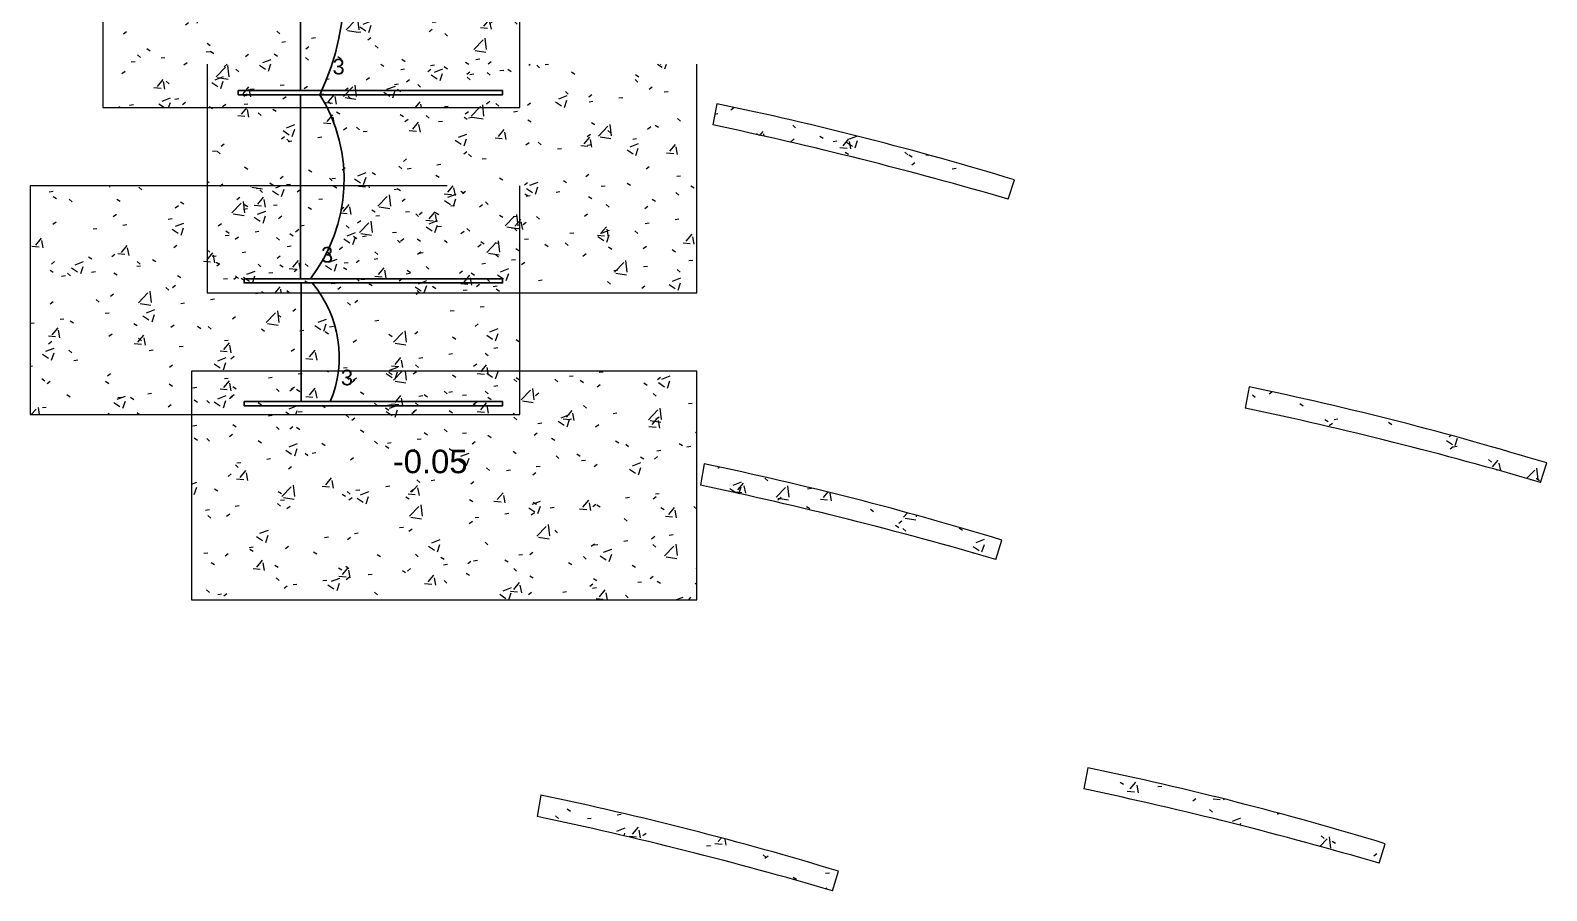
# Model space of a CAD drawing. Header units: inches. Extents: x 131 to 82119, y 71 to 16923.
# Drawn here: x 179.03 to 188.7, y 110.58 to 116.07 of the extents above; entities that cross this region are included whole.
import ezdxf
from ezdxf.enums import TextEntityAlignment as Align

# ---------------------------------------------------------------- set-up
doc = ezdxf.new("R2010")
doc.units = ezdxf.units.IN
doc.header["$MEASUREMENT"] = 0
doc.linetypes.add('HIDDEN', pattern=[9.525, 6.35, -3.175])
for name, color, linetype, lineweight in [('A-FLOR-____-OTLN', 192, 'Continuous', 18), ('A-FLOR-____-PATT', 8, 'Continuous', 18), ('DUCTO-PARED O TECHO', 7, 'Continuous', 25), ('G-____-____-DIMS', 111, 'Continuous', 9)]:
    doc.layers.add(name, color=color, linetype=linetype, lineweight=lineweight)
doc.layers.add('LAMPARAS', color=20, linetype='Continuous')
doc.layers.add('Retorno', color=5, linetype='HIDDEN')
doc.styles.add('Arial_1', font='arial.ttf', dxfattribs={"height": 0.15})
doc.styles.get("Standard").update_dxf_attribs({"font": 'arial.ttf'})
pattern_1 = [(50, (197.7489, 144.03864), (0.546432, -0.0473076), [0.057, -0.629]), (355, (197.7489, 144.03864), (-0.105429, 0.5733706), [0.046, -0.503]), (100.451, (197.7939, 144.03464), (0.440955, 0.525708), [0.049, -0.534]), (46.184, (197.7489, 144.19164), (0.813123, -0.126061), [0.086, -0.943]), (96.636, (197.8169, 144.18064), (0.711995, 0.742252), [0.073, -0.801]), (351.184, (197.7489, 144.19164), (0.71223, 0.742616), [0.069, -0.754]), (21, (197.8249, 144.15364), (0.454985, -0.3062917), [0.057, -0.629]), (326, (197.8249, 144.15364), (0.185766, 0.552594), [0.046, -0.503]), (71.451, (197.8629, 144.12764), (0.640536, 0.2460156), [0.049, -0.534]), (37.5, (197.7489, 144.03864), (0.009206, 0.2541166), [0.025, -0.472, 0.025, -0.485, -0.505]), (37.5, (197.7489, 144.03864), (0.009206, 0.2541166), [-1.007, 0.025, -0.48]), (7.5, (197.7489, 144.03864), (0.2004608, 0.3007382), [0.025, -0.266, 0.025, -0.46, -0.192]), (7.5, (197.7489, 144.03864), (0.2004608, 0.3007382), [-0.776, 0.025, -0.167]), (327.5, (197.5789, 144.03864), (0.4064829, -0.0170776), [0.025, -0.165, 0.025, -0.569, -0.789]), (327.5, (197.5789, 144.03864), (0.4064829, -0.0170776), [-0.785, 0.025, -0.764]), (317.5, (197.5029, 144.03864), (0.4439987, 0.076008), [0.025, -0.223, 0.025, -0.37, -0.56]), (317.5, (197.5029, 144.03864), (0.4439987, 0.076008), [-0.642, 0.025, -0.535])]

msp = doc.modelspace()

# ---------------------------------------------------------------- hatches: boundary and pattern name
at = {"layer": 'A-FLOR-____-PATT'}
h = msp.add_hatch(dxfattribs=at)
h.set_pattern_fill('FP_31', color=256, style=0, pattern_type=2)
h.set_pattern_definition(pattern_1)
h.paths.add_polyline_path([(182.1542, 115.5792), (182.1542, 117.0402), (179.4951, 117.0402), (179.4951, 115.5792), (181.4237, 115.5792)], flags=0)
h = msp.add_hatch(dxfattribs=at)
h.set_pattern_fill('FP_31', color=256, style=0, pattern_type=2)
h.set_pattern_definition([(50, (197.6315, 144.4812), (0.546432, -0.0473076), [0.057, -0.629]), (355, (197.6315, 144.4812), (-0.105429, 0.573371), [0.046, -0.503]), (100.451, (197.6765, 144.4772), (0.440955, 0.525708), [0.049, -0.534]), (46.184, (197.6315, 144.6342), (0.813123, -0.126061), [0.086, -0.943]), (96.636, (197.6995, 144.6232), (0.711995, 0.742252), [0.073, -0.801]), (351.184, (197.6315, 144.6342), (0.71223, 0.742616), [0.069, -0.754]), (21, (197.7075, 144.5962), (0.454985, -0.3062917), [0.057, -0.629]), (326, (197.7075, 144.5962), (0.185766, 0.552594), [0.046, -0.503]), (71.451, (197.7455, 144.5702), (0.640536, 0.2460156), [0.049, -0.534]), (37.5, (197.6315, 144.4812), (0.009206, 0.2541166), [0.025, -0.472, 0.025, -0.485, -0.505]), (37.5, (197.6315, 144.4812), (0.009206, 0.2541166), [-1.007, 0.025, -0.48]), (7.5, (197.6315, 144.4812), (0.2004608, 0.3007382), [0.025, -0.266, 0.025, -0.46, -0.192]), (7.5, (197.6315, 144.4812), (0.2004608, 0.3007382), [-0.776, 0.025, -0.167]), (327.5, (197.4615, 144.4812), (0.4064829, -0.0170776), [0.025, -0.165, 0.025, -0.569, -0.789]), (327.5, (197.4615, 144.4812), (0.4064829, -0.0170776), [-0.785, 0.025, -0.764]), (317.5, (197.3855, 144.4812), (0.4439987, 0.076008), [0.025, -0.223, 0.025, -0.37, -0.56]), (317.5, (197.3855, 144.4812), (0.4439987, 0.076008), [-0.642, 0.025, -0.535])])
h.paths.add_polyline_path([(183.2821, 114.3965), (183.2821, 115.8563), (180.1599, 115.8563), (180.1599, 114.3965)])
h = msp.add_hatch(dxfattribs=at)
h.set_pattern_fill('FP_31', color=256, style=0, pattern_type=2)
h.set_pattern_definition(pattern_1)
h.paths.add_polyline_path([(185.2685, 114.994), (185.3071, 115.118), (184.8369, 115.2555), (184.3637, 115.3823), (183.8878, 115.4982), (183.4093, 115.6033), (183.3845, 115.4682), (183.8588, 115.3632), (184.331, 115.2491), (184.8009, 115.126)], flags=0)
h = msp.add_hatch(dxfattribs=at)
h.set_pattern_fill('FP_31', color=256, style=0, pattern_type=2)
h.set_pattern_definition([(50, (197.7489, 144.65044), (0.546432, -0.0473076), [0.057, -0.629]), (355, (197.7489, 144.65044), (-0.105429, 0.5733706), [0.046, -0.503]), (100.451, (197.7939, 144.64644), (0.440955, 0.525708), [0.049, -0.534]), (46.184, (197.7489, 144.80344), (0.813123, -0.126061), [0.086, -0.943]), (96.636, (197.8169, 144.79244), (0.711995, 0.742252), [0.073, -0.801]), (351.184, (197.7489, 144.80344), (0.71223, 0.742616), [0.069, -0.754]), (21, (197.8249, 144.76544), (0.454985, -0.3062917), [0.057, -0.629]), (326, (197.8249, 144.76544), (0.185766, 0.552594), [0.046, -0.503]), (71.451, (197.8629, 144.73944), (0.640536, 0.2460156), [0.049, -0.534]), (37.5, (197.7489, 144.65044), (0.009206, 0.2541166), [0.025, -0.472, 0.025, -0.485, -0.505]), (37.5, (197.7489, 144.65044), (0.009206, 0.2541166), [-1.007, 0.025, -0.48]), (7.5, (197.7489, 144.65044), (0.2004608, 0.3007382), [0.025, -0.266, 0.025, -0.46, -0.192]), (7.5, (197.7489, 144.65044), (0.2004608, 0.3007382), [-0.776, 0.025, -0.167]), (327.5, (197.5789, 144.65044), (0.4064829, -0.0170776), [0.025, -0.165, 0.025, -0.569, -0.789]), (327.5, (197.5789, 144.65044), (0.4064829, -0.0170776), [-0.785, 0.025, -0.764]), (317.5, (197.5029, 144.65044), (0.4439987, 0.076008), [0.025, -0.223, 0.025, -0.37, -0.56]), (317.5, (197.5029, 144.65044), (0.4439987, 0.076008), [-0.642, 0.025, -0.535])])
h.paths.add_polyline_path([(182.1542, 113.6193), (182.1542, 115.0792), (179.032, 115.0792), (179.032, 113.6193)])
h = msp.add_hatch(dxfattribs=at)
h.set_pattern_fill('FP_31', color=256, style=0, pattern_type=2)
h.set_pattern_definition([(50, (197.7489, 144.40787), (0.546432, -0.0473076), [0.057, -0.629]), (355, (197.7489, 144.40787), (-0.105429, 0.5733706), [0.046, -0.503]), (100.451, (197.7939, 144.40387), (0.440955, 0.525708), [0.049, -0.534]), (46.184, (197.7489, 144.56087), (0.813123, -0.126061), [0.086, -0.943]), (96.636, (197.8169, 144.5499), (0.711995, 0.742252), [0.073, -0.801]), (351.184, (197.7489, 144.5609), (0.71223, 0.742616), [0.069, -0.754]), (21, (197.8249, 144.52287), (0.454985, -0.3062917), [0.057, -0.629]), (326, (197.8249, 144.52287), (0.185766, 0.552594), [0.046, -0.503]), (71.451, (197.8629, 144.49687), (0.640536, 0.2460156), [0.049, -0.534]), (37.5, (197.7489, 144.40787), (0.009206, 0.2541166), [0.025, -0.472, 0.025, -0.485, -0.505]), (37.5, (197.7489, 144.40787), (0.009206, 0.2541166), [-1.007, 0.025, -0.48]), (7.5, (197.7489, 144.40787), (0.2004608, 0.3007382), [0.025, -0.266, 0.025, -0.46, -0.192]), (7.5, (197.7489, 144.40787), (0.2004608, 0.3007382), [-0.776, 0.025, -0.167]), (327.5, (197.5789, 144.40787), (0.4064829, -0.0170776), [0.025, -0.165, 0.025, -0.569, -0.789]), (327.5, (197.5789, 144.40787), (0.4064829, -0.0170776), [-0.785, 0.025, -0.764]), (317.5, (197.5029, 144.40787), (0.4439987, 0.076008), [0.025, -0.223, 0.025, -0.37, -0.56]), (317.5, (197.5029, 144.40787), (0.4439987, 0.076008), [-0.642, 0.025, -0.535])])
h.paths.add_polyline_path([(183.2821, 112.4366), (183.2821, 113.8965), (180.0607, 113.8965), (180.0607, 112.4366)])
h = msp.add_hatch(dxfattribs=at)
h.set_pattern_fill('FP_31', color=256, style=0, pattern_type=2)
h.set_pattern_definition(pattern_1)
h.paths.add_polyline_path([(188.663, 113.1869), (188.7016, 113.3109), (188.2315, 113.4484), (187.7583, 113.5752), (187.2824, 113.6911), (186.8039, 113.7962), (186.779, 113.6611), (187.2533, 113.5561), (187.7256, 113.442), (188.1955, 113.319)], flags=0)
h = msp.add_hatch(dxfattribs=at)
h.set_pattern_fill('FP_31', color=256, style=0, pattern_type=2)
h.set_pattern_definition(pattern_1)
h.paths.add_polyline_path([(185.1886, 112.6954), (185.2272, 112.8194), (184.757, 112.9569), (184.2838, 113.0837), (183.8079, 113.1996), (183.3294, 113.3047), (183.3046, 113.1696), (183.7789, 113.0646), (184.2511, 112.9505), (184.721, 112.8275)], flags=0)
h = msp.add_hatch(dxfattribs=at)
h.set_pattern_fill('FP_31', color=256, style=0, pattern_type=2)
h.set_pattern_definition(pattern_1)
h.paths.add_polyline_path([(187.6339, 110.7568), (187.6725, 110.8808), (187.2023, 111.0183), (186.7291, 111.1451), (186.2532, 111.261), (185.7748, 111.3661), (185.7499, 111.231), (186.2242, 111.126), (186.6964, 111.0119), (187.1664, 110.8888)], flags=0)
h = msp.add_hatch(dxfattribs=at)
h.set_pattern_fill('FP_31', color=256, style=0, pattern_type=2)
h.set_pattern_definition(pattern_1)
h.paths.add_polyline_path([(184.1471, 110.5813), (184.1857, 110.7053), (183.7155, 110.8428), (183.2423, 110.9695), (182.7664, 111.0855), (182.288, 111.1906), (182.2631, 111.0555), (182.7374, 110.9504), (183.2096, 110.8364), (183.6796, 110.7133)], flags=0)

# ---------------------------------------------------------------- linework, layer by layer
at = {"layer": 'A-FLOR-____-OTLN'}
for p, q in [((179.4951, 116.3103), (179.4951, 115.5792)), ((182.1542, 115.5792), (182.1542, 116.3097)), ((180.1599, 115.8563), (180.1599, 114.3965)), ((183.2821, 114.3965), (183.2821, 115.8563)), ((179.4951, 115.5792), (182.1542, 115.5792)), ((183.4093, 115.6033), (183.3845, 115.4682)), ((181.6912, 115.0792), (179.032, 115.0792)), ((179.032, 115.0792), (179.032, 113.6193)), ((182.1542, 113.6193), (182.1542, 115.0792)), ((185.2685, 114.994), (185.3071, 115.118)), ((180.1599, 114.3965), (182.8191, 114.3965)), ((180.1599, 114.3965), (183.2821, 114.3965)), ((183.2821, 113.8965), (180.0607, 113.8965)), ((180.0607, 113.8965), (180.0607, 112.4366)), ((183.2821, 112.4366), (183.2821, 113.8965)), ((186.8039, 113.7962), (186.779, 113.6611)), ((179.032, 113.6193), (182.1542, 113.6193)), ((183.3294, 113.3047), (183.3046, 113.1696)), ((188.663, 113.1869), (188.7016, 113.3109)), ((185.1886, 112.6954), (185.2272, 112.8194)), ((180.0607, 112.4366), (183.2821, 112.4366)), ((185.7748, 111.3661), (185.7499, 111.231)), ((182.288, 111.1906), (182.2631, 111.0555)), ((187.6339, 110.7568), (187.6725, 110.8808)), ((184.1471, 110.5813), (184.1857, 110.7053))]:
    msp.add_line(p, q, dxfattribs=at)
for centre, radius, start, end in [((179.0273, 94.5152), 21.5386, 73.04883, 78.26127), ((178.1272, 90.5981), 25.4197, 73.68395, 78.06393), ((182.4219, 92.7081), 21.5386, 73.04883, 78.26127), ((181.5217, 88.791), 25.4197, 73.68395, 78.06393), ((178.9474, 92.2166), 21.5386, 73.04883, 78.26127), ((178.0473, 88.2995), 25.4197, 73.68395, 78.06393), ((181.3928, 90.278), 21.5386, 73.04883, 78.26127), ((180.4926, 86.3609), 25.4197, 73.68395, 78.06393), ((177.9059, 90.1025), 21.5386, 73.04883, 78.26127), ((177.0058, 86.1854), 25.4197, 73.68395, 78.06393)]:
    msp.add_arc(centre, radius, start, end, dxfattribs=at)
at = {"layer": 'DUCTO-PARED O TECHO'}
for points in [[(180.7554, 117.0889), (180.7554, 115.6872)], [(180.7554, 115.6612), (180.7554, 114.4863)], [(180.7584, 114.4603), (180.7584, 113.7027)]]:
    msp.add_lwpolyline(points, dxfattribs=at)
at = {"layer": 'LAMPARAS'}
for points in [[(180.358, 115.6872), (182.0433, 115.6872), (182.0433, 115.6612), (180.358, 115.6612)], [(180.3951, 114.4863), (182.0433, 114.4863), (182.0433, 114.4603), (180.3951, 114.4603)], [(180.3951, 113.7027), (182.0433, 113.7027), (182.0433, 113.6767), (180.3951, 113.6767)]]:
    msp.add_lwpolyline(points, close=True, dxfattribs=at)
at = {"layer": 'Retorno'}
for centre, radius, start, end in [((179.4407, 116.3409), 1.5909, 334.70757, 29.11583), ((179.9994, 115.1181), 1.0338, 322.32565, 31.69218), ((180.266, 113.9871), 0.7358, 337.25628, 40.01988)]:
    msp.add_arc(centre, radius, start, end, dxfattribs=at)

# ---------------------------------------------------------------- texts
for p in [(180.9979, 115.7908), (180.9245, 114.5899), (181.0514, 113.8063)]:
    msp.add_text('3', height=0.1).set_placement(p, align=Align.CENTER)
at = {"layer": 'G-____-____-DIMS', "insert": (181.3429, 113.3957), "char_height": 0.15, "width": 0.571117, "attachment_point": 1, "line_spacing_factor": 0.941778, "style": 'Arial_1'}
msp.add_mtext('-0.05', dxfattribs=at)

doc.saveas('drawing.dxf')
